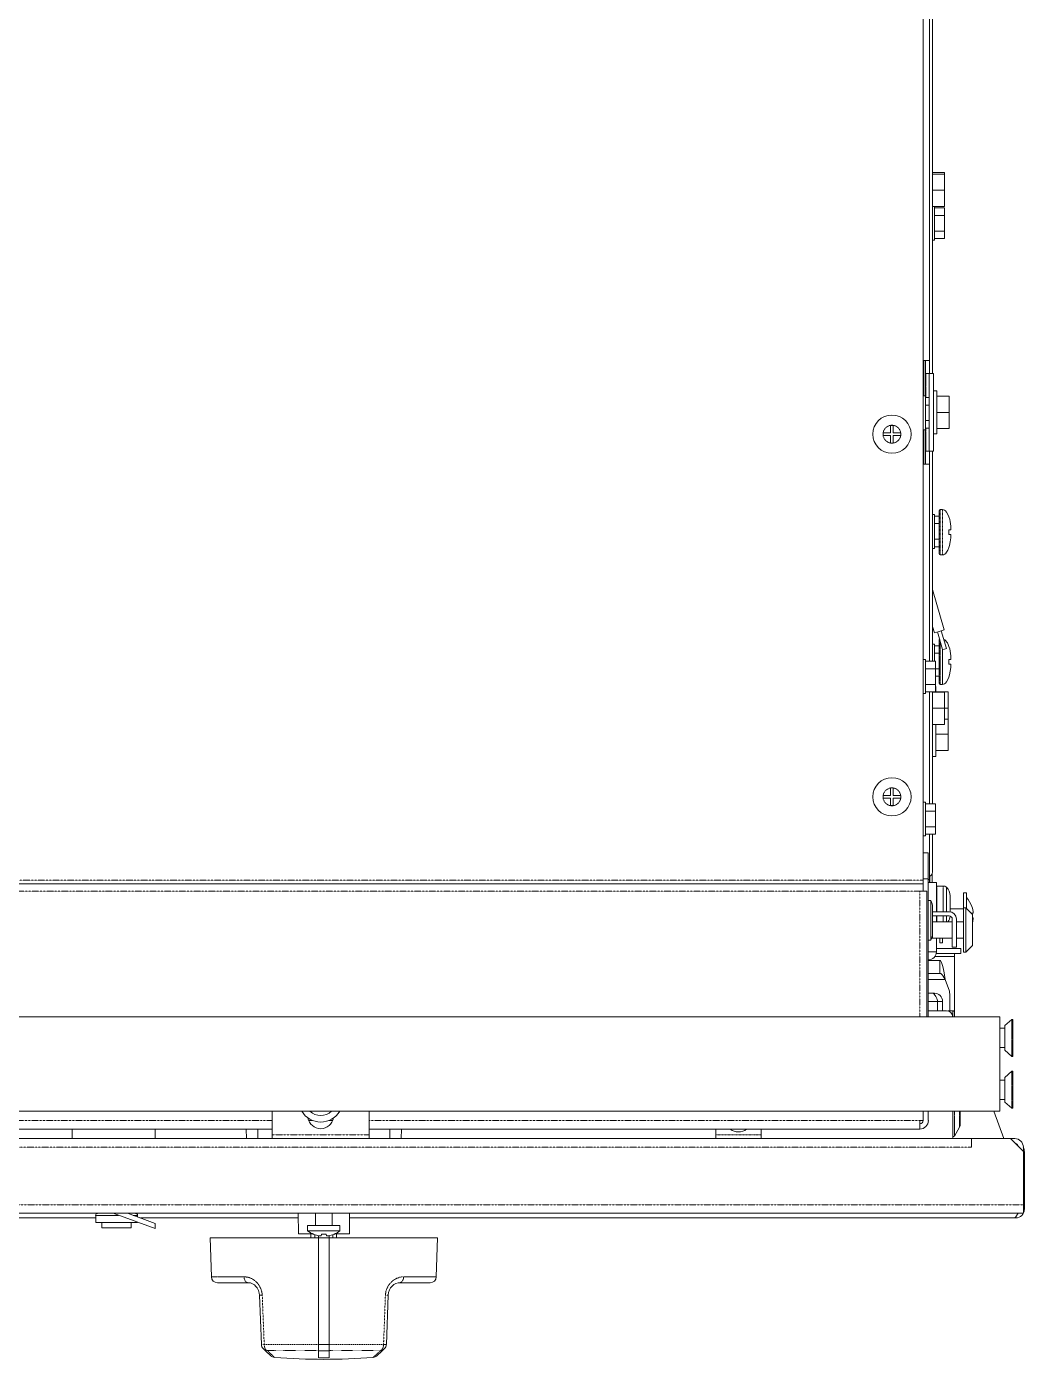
# Model space of a CAD drawing. Header units: millimetres. Extents: x 60499 to 556746, y 248297 to 497145.
# Drawn here: x 511405 to 519490, y 359609 to 370413 of the extents above; entities that cross this region are included whole.
import ezdxf

# ---------------------------------------------------------------- set-up
doc = ezdxf.new("R2010")
doc.units = ezdxf.units.MM
doc.linetypes.add('PHANTOM', pattern=[20, 10, -2, 2, -2, 2, -2])

msp = doc.modelspace()

# ---------------------------------------------------------------- linework, layer by layer
at = {"color": 7, "lineweight": 13, "ltscale": 0.03937}
for p, q in [((518669, 363494), (518669, 375137)), ((518746, 367600), (518746, 374529)), ((518722, 374424), (518722, 367705)), ((518746, 365268), (518746, 366971)), ((518722, 366866), (518722, 365268)), ((518722, 365021), (518722, 364113)), ((518746, 364113), (518746, 365021)), ((495541, 363464), (518669, 363464)), ((518712, 363505), (518712, 362385)), ((518699, 362385), (518699, 363404)), ((494937, 362385), (519292, 362385)), ((519292, 362385), (519292, 361621)), ((494937, 361621), (519292, 361621)), ((495127, 361399), (519062, 361399)), ((513394, 361476), (500795, 361476)), ((518643, 361476), (514181, 361476)), ((494707, 360793), (519482, 360793)), ((511964, 360755), (508538, 360755)), ((513604, 360755), (512326, 360755)), ((519421, 360755), (514022, 360755)), ((514735, 360595), (512891, 360595)), ((513769, 360595), (513769, 359729)), ((513857, 360595), (513857, 359729))]:
    msp.add_line(p, q, dxfattribs=at)
at = {"color": 7, "lineweight": 13, "ltscale": 0.002847}
msp.add_line((518746, 369229), (518842, 369229), dxfattribs=at)
at = {"color": 7, "lineweight": 13, "ltscale": 0.002848}
for p, q in [((518746, 369217), (518842, 369217)), ((518746, 369086), (518842, 369086)), ((518746, 368955), (518842, 368955)), ((518746, 365018), (518842, 365018)), ((518746, 364887), (518842, 364887)), ((518746, 364756), (518842, 364756))]:
    msp.add_line(p, q, dxfattribs=at)
at = {"color": 7, "lineweight": 13, "ltscale": 0.000353956}
msp.add_line((518842, 369229), (518842, 369217), dxfattribs=at)
at = {"color": 7, "lineweight": 13, "ltscale": 0.0039}
for p, q in [((518842, 369217), (518842, 369086)), ((518842, 369086), (518842, 368955)), ((518882, 367417), (518882, 367286)), ((518882, 367286), (518882, 367155)), ((518842, 365018), (518842, 364887)), ((518873, 365020), (518873, 364889)), ((518842, 364887), (518842, 364756)), ((513682, 360652), (513813, 360652)), ((513813, 360652), (513944, 360652))]:
    msp.add_line(p, q, dxfattribs=at)
at = {"color": 7, "lineweight": 13, "ltscale": 0.00815}
msp.add_line((518762, 368955), (518762, 368681), dxfattribs=at)
at = {"color": 7, "lineweight": 13, "ltscale": 0.00245}
for p, q in [((518762, 368943), (518844, 368943)), ((518762, 368882), (518844, 368882)), ((518762, 368756), (518844, 368756)), ((518762, 368695), (518844, 368695)), ((518688, 365268), (518771, 365268)), ((518688, 365207), (518771, 365207)), ((518688, 365081), (518771, 365081)), ((518688, 365021), (518771, 365021)), ((518688, 364113), (518771, 364113)), ((518688, 364053), (518771, 364053)), ((518688, 363927), (518771, 363927)), ((518688, 363866), (518771, 363866))]:
    msp.add_line(p, q, dxfattribs=at)
at = {"color": 7, "lineweight": 13, "ltscale": 0.001804}
for p, q in [((518844, 368943), (518844, 368882)), ((518844, 368756), (518844, 368695)), ((518771, 365268), (518771, 365207)), ((518771, 365081), (518771, 365021)), ((518771, 364113), (518771, 364053)), ((518771, 363927), (518771, 363866))]:
    msp.add_line(p, q, dxfattribs=at)
at = {"color": 7, "lineweight": 13, "ltscale": 0.00375}
for p, q in [((518844, 368882), (518844, 368756)), ((518771, 365207), (518771, 365081)), ((518771, 364053), (518771, 363927))]:
    msp.add_line(p, q, dxfattribs=at)
at = {"color": 7, "lineweight": 13, "ltscale": 0.000467195}
for p, q in [((518762, 368681), (518746, 368681)), ((518762, 366458), (518746, 366458)), ((518762, 366183), (518746, 366183)), ((518762, 365408), (518746, 365408))]:
    msp.add_line(p, q, dxfattribs=at)
at = {"color": 7, "lineweight": 13, "ltscale": 0.001574}
for p, q in [((518669, 367705), (518722, 367705)), ((518669, 366866), (518722, 366866))]:
    msp.add_line(p, q, dxfattribs=at)
at = {"color": 7, "lineweight": 13, "ltscale": 0.0085}
msp.add_line((518675, 367420), (518675, 367705), dxfattribs=at)
at = {"color": 7, "lineweight": 13, "ltscale": 0.003125}
for p, q in [((518689, 367705), (518689, 367600)), ((518722, 367705), (518722, 367600)), ((518689, 366971), (518689, 366866)), ((518722, 366971), (518722, 366866)), ((518746, 363169), (518746, 363274)), ((518746, 363169), (518746, 363064)), ((518806, 362738), (518806, 362843))]:
    msp.add_line(p, q, dxfattribs=at)
at = {"color": 7, "lineweight": 13, "ltscale": 0.005796}
msp.add_line((518689, 367406), (518689, 367600), dxfattribs=at)
at = {"color": 7, "lineweight": 13, "ltscale": 0.000112458}
for p, q in [((518692, 367600), (518689, 367600)), ((518692, 366971), (518689, 366971))]:
    msp.add_line(p, q, dxfattribs=at)
at = {"color": 7, "linetype": 'PHANTOM', "lineweight": 13, "ltscale": 0.005796}
for p, q in [((518692, 367406), (518692, 367600)), ((518718, 367600), (518718, 367406))]:
    msp.add_line(p, q, dxfattribs=at)
at = {"color": 7, "lineweight": 13, "ltscale": 0.000759816}
for p, q in [((518692, 367600), (518718, 367600)), ((518692, 366971), (518718, 366971))]:
    msp.add_line(p, q, dxfattribs=at)
at = {"color": 7, "lineweight": 13, "ltscale": 5.27449e-05}
for p, q in [((518718, 367600), (518720, 367600)), ((518718, 366971), (518720, 366971))]:
    msp.add_line(p, q, dxfattribs=at)
at = {"color": 7, "lineweight": 13, "ltscale": 0.01875}
for p, q in [((518720, 366971), (518720, 367600)), ((518753, 366971), (518753, 367600))]:
    msp.add_line(p, q, dxfattribs=at)
at = {"color": 7, "lineweight": 13, "ltscale": 0.000990019}
for p, q in [((518753, 367600), (518720, 367600)), ((518753, 366971), (518720, 366971))]:
    msp.add_line(p, q, dxfattribs=at)
at = {"color": 7, "lineweight": 13, "ltscale": 6.24769e-05}
for p, q in [((518755, 367459), (518753, 367459)), ((518755, 367408), (518753, 367408)), ((518753, 367345), (518755, 367345)), ((518755, 367286), (518753, 367286)), ((518753, 367219), (518755, 367219)), ((518755, 367163), (518753, 367163)), ((518755, 367112), (518753, 367112))]:
    msp.add_line(p, q, dxfattribs=at)
at = {"color": 7, "lineweight": 13, "ltscale": 0.000775014}
for p, q in [((518755, 367459), (518781, 367459)), ((518755, 367112), (518781, 367112)), ((518746, 364497), (518772, 364497)), ((518923, 362874), (518923, 362900))]:
    msp.add_line(p, q, dxfattribs=at)
at = {"color": 7, "lineweight": 13, "ltscale": 0.001516}
for p, q in [((518755, 367408), (518755, 367459)), ((518755, 367112), (518755, 367163))]:
    msp.add_line(p, q, dxfattribs=at)
at = {"color": 7, "lineweight": 13, "ltscale": 0.01035}
msp.add_line((518781, 367459), (518781, 367112), dxfattribs=at)
at = {"color": 7, "lineweight": 13, "ltscale": 0.000575028}
for p, q in [((518688, 367420), (518669, 367420)), ((518688, 367144), (518669, 367144)), ((518688, 365282), (518669, 365282)), ((518688, 365007), (518669, 365007)), ((518688, 364127), (518669, 364127)), ((518688, 363852), (518669, 363852))]:
    msp.add_line(p, q, dxfattribs=at)
at = {"color": 7, "lineweight": 13, "ltscale": 0.0082}
for p, q in [((518688, 367420), (518688, 367144)), ((518762, 366458), (518762, 366183)), ((518688, 365282), (518688, 365007)), ((518688, 364127), (518688, 363852))]:
    msp.add_line(p, q, dxfattribs=at)
at = {"color": 7, "lineweight": 13, "ltscale": 0.000934991}
for p, q in [((518688, 367406), (518720, 367406)), ((518688, 367345), (518720, 367345)), ((518688, 367219), (518720, 367219)), ((518688, 367159), (518720, 367159))]:
    msp.add_line(p, q, dxfattribs=at)
at = {"color": 7, "lineweight": 13, "ltscale": 0.003659}
for p, q in [((518755, 367286), (518755, 367408)), ((518755, 367163), (518755, 367286))]:
    msp.add_line(p, q, dxfattribs=at)
at = {"color": 7, "lineweight": 13, "ltscale": 0.003}
for p, q in [((518781, 367417), (518882, 367417)), ((518781, 367286), (518882, 367286)), ((518781, 367155), (518882, 367155)), ((518772, 365020), (518873, 365020)), ((518772, 364678), (518873, 364678)), ((518772, 364546), (518873, 364546)), ((518772, 364544), (518873, 364544))]:
    msp.add_line(p, q, dxfattribs=at)
at = {"color": 7, "lineweight": 13, "ltscale": 0.00065}
for p, q in [((518346, 367119), (518346, 367098)), ((518428, 367180), (518406, 367180)), ((518428, 364241), (518406, 364241)), ((518346, 364180), (518346, 364158))]:
    msp.add_line(p, q, dxfattribs=at)
at = {"color": 7, "lineweight": 13, "ltscale": 0.0018}
for p, q in [((518406, 367119), (518346, 367119)), ((518406, 367180), (518406, 367119)), ((518428, 367119), (518428, 367180)), ((518489, 367119), (518428, 367119)), ((518346, 367098), (518406, 367098)), ((518406, 367098), (518406, 367037)), ((518428, 367098), (518489, 367098)), ((518428, 367037), (518428, 367098)), ((518406, 364241), (518406, 364180)), ((518428, 364180), (518428, 364241)), ((518406, 364180), (518346, 364180)), ((518346, 364158), (518406, 364158)), ((518406, 364158), (518406, 364098)), ((518489, 364180), (518428, 364180)), ((518428, 364158), (518489, 364158)), ((518428, 364098), (518428, 364158))]:
    msp.add_line(p, q, dxfattribs=at)
at = {"color": 7, "lineweight": 13, "ltscale": 0.000650721}
for p, q in [((518489, 367098), (518489, 367119)), ((518406, 367037), (518428, 367037)), ((518406, 364098), (518428, 364098)), ((518489, 364158), (518489, 364180))]:
    msp.add_line(p, q, dxfattribs=at)
at = {"color": 7, "lineweight": 13, "ltscale": 0.008299}
msp.add_line((518675, 366866), (518675, 367144), dxfattribs=at)
at = {"color": 7, "lineweight": 13, "ltscale": 0.005596}
msp.add_line((518689, 366971), (518689, 367159), dxfattribs=at)
at = {"color": 7, "linetype": 'PHANTOM', "lineweight": 13, "ltscale": 0.005595}
for p, q in [((518692, 366971), (518692, 367159)), ((518718, 367159), (518718, 366971))]:
    msp.add_line(p, q, dxfattribs=at)
at = {"color": 7, "lineweight": 13, "ltscale": 0.010425}
for p, q in [((518800, 366139), (518800, 366489)), ((518800, 365089), (518800, 365439))]:
    msp.add_line(p, q, dxfattribs=at)
at = {"color": 7, "linetype": 'PHANTOM', "lineweight": 13, "ltscale": 0.010925}
for p, q in [((518809, 366130), (518809, 366497)), ((518826, 366130), (518826, 366497)), ((516989, 361428), (517356, 361428))]:
    msp.add_line(p, q, dxfattribs=at)
at = {"color": 7, "lineweight": 13, "ltscale": 0.000524986}
for p, q in [((518809, 366497), (518826, 366497)), ((518809, 366130), (518826, 366130)), ((518809, 365081), (518826, 365081))]:
    msp.add_line(p, q, dxfattribs=at)
at = {"color": 7, "lineweight": 13, "ltscale": 0.001153}
for p, q in [((518762, 366444), (518800, 366444)), ((518762, 366384), (518800, 366384)), ((518762, 366258), (518800, 366258)), ((518762, 366197), (518800, 366197)), ((518762, 365394), (518800, 365394)), ((518762, 365334), (518800, 365334))]:
    msp.add_line(p, q, dxfattribs=at)
at = {"color": 7, "lineweight": 13, "ltscale": 1.4598e-05}
for p, q in [((518879, 366438), (518879, 366438)), ((518879, 366190), (518879, 366190)), ((518879, 365388), (518879, 365388)), ((518879, 365140), (518879, 365140))]:
    msp.add_line(p, q, dxfattribs=at)
at = {"color": 7, "lineweight": 13, "ltscale": 0.000445989}
for p, q in [((518879, 366333), (518894, 366333)), ((518894, 366295), (518879, 366295)), ((518879, 365283), (518894, 365283)), ((518894, 365245), (518879, 365245))]:
    msp.add_line(p, q, dxfattribs=at)
at = {"color": 7, "lineweight": 13, "ltscale": 0.010199}
msp.add_line((518840, 365522), (518746, 365851), dxfattribs=at)
at = {"color": 7, "lineweight": 13, "ltscale": 0.001618}
msp.add_line((518761, 365499), (518746, 365551), dxfattribs=at)
msp.add_line((518761, 365499), (518746, 365551), dxfattribs=at)
at = {"color": 7, "lineweight": 13, "ltscale": 0.00123}
for p, q in [((518761, 365499), (518801, 365510)), ((518801, 365510), (518840, 365522))]:
    msp.add_line(p, q, dxfattribs=at)
at = {"color": 7, "lineweight": 13, "ltscale": 0.004429}
for p, q in [((518826, 365363), (518785, 365506)), ((518826, 365363), (518785, 365506)), ((518858, 365372), (518817, 365515))]:
    msp.add_line(p, q, dxfattribs=at)
at = {"color": 7, "lineweight": 13, "ltscale": 0.004184}
msp.add_line((518762, 365408), (518762, 365268), dxfattribs=at)
at = {"color": 7, "linetype": 'PHANTOM', "lineweight": 13, "ltscale": 0.010163}
msp.add_line((518809, 365081), (518809, 365422), dxfattribs=at)
at = {"color": 7, "lineweight": 13, "ltscale": 0.000492146}
msp.add_line((518826, 365363), (518842, 365367), dxfattribs=at)
at = {"color": 7, "linetype": 'PHANTOM', "lineweight": 13, "ltscale": 0.008407}
msp.add_line((518826, 365081), (518826, 365363), dxfattribs=at)
at = {"color": 7, "lineweight": 13, "ltscale": 0.000492088}
msp.add_line((518842, 365367), (518858, 365372), dxfattribs=at)
at = {"color": 7, "lineweight": 13, "ltscale": 0.000889635}
for p, q in [((518771, 365208), (518800, 365208)), ((518771, 365147), (518800, 365147))]:
    msp.add_line(p, q, dxfattribs=at)
at = {"color": 7, "lineweight": 13, "ltscale": 4.4635e-05}
msp.add_line((518771, 365063), (518772, 365063), dxfattribs=at)
at = {"color": 7, "lineweight": 13, "ltscale": 0.00135}
msp.add_line((518772, 365063), (518772, 365018), dxfattribs=at)
at = {"color": 7, "lineweight": 13, "ltscale": 0.000927182}
msp.add_line((518842, 364889), (518873, 364889), dxfattribs=at)
at = {"color": 7, "lineweight": 13, "ltscale": 0.002706}
msp.add_line((518873, 364889), (518873, 364799), dxfattribs=at)
at = {"color": 7, "lineweight": 13, "ltscale": 0.004863}
msp.add_line((518772, 364756), (518772, 364593), dxfattribs=at)
at = {"color": 7, "lineweight": 13, "ltscale": 0.000927362}
msp.add_line((518842, 364799), (518873, 364799), dxfattribs=at)
at = {"color": 7, "lineweight": 13, "ltscale": 0.003591}
msp.add_line((518873, 364799), (518873, 364678), dxfattribs=at)
at = {"color": 7, "lineweight": 13, "ltscale": 0.003928}
msp.add_line((518873, 364678), (518873, 364546), dxfattribs=at)
at = {"color": 7, "lineweight": 13, "ltscale": 0.002834}
msp.add_line((518772, 364497), (518772, 364593), dxfattribs=at)
at = {"color": 7, "lineweight": 13, "ltscale": 6.15758e-05}
msp.add_line((518873, 364546), (518873, 364544), dxfattribs=at)
at = {"color": 7, "lineweight": 13, "ltscale": 0.010907}
msp.add_line((518722, 363866), (518722, 363500), dxfattribs=at)
at = {"color": 7, "lineweight": 13, "ltscale": 0.008801}
msp.add_line((518746, 363570), (518746, 363866), dxfattribs=at)
at = {"color": 7, "lineweight": 13, "ltscale": 0.00129}
for p, q in [((518712, 363715), (518669, 363715)), ((518712, 363505), (518669, 363505))]:
    msp.add_line(p, q, dxfattribs=at)
at = {"color": 7, "lineweight": 13, "ltscale": 0.00625}
msp.add_line((518712, 363715), (518712, 363505), dxfattribs=at)
at = {"color": 7, "lineweight": 13, "ltscale": 0.002249}
msp.add_line((518742, 363550), (518742, 363474), dxfattribs=at)
at = {"color": 7, "linetype": 'PHANTOM', "lineweight": 13, "ltscale": 0.03937}
for p, q in [((518669, 363494), (495541, 363494)), ((495567, 363404), (518643, 363404)), ((518643, 362385), (518643, 363404)), ((513394, 361545), (500795, 361545)), ((518643, 361545), (514181, 361545)), ((514181, 361428), (513394, 361428)), ((495127, 361330), (519062, 361330)), ((494707, 360862), (519482, 360862))]:
    msp.add_line(p, q, dxfattribs=at)
at = {"color": 7, "lineweight": 13, "ltscale": 0.000887473}
msp.add_line((518669, 363464), (518669, 363494), dxfattribs=at)
at = {"color": 7, "lineweight": 13, "ltscale": 0.001775}
msp.add_line((518669, 363464), (518669, 363404), dxfattribs=at)
at = {"color": 7, "lineweight": 13, "ltscale": 0.000280545}
msp.add_line((518712, 363500), (518722, 363500), dxfattribs=at)
at = {"color": 7, "lineweight": 13, "ltscale": 0.001945}
msp.add_line((518712, 363474), (518778, 363474), dxfattribs=at)
at = {"color": 7, "lineweight": 13, "ltscale": 0.000287071}
msp.add_line((518729, 363528), (518722, 363522), dxfattribs=at)
at = {"color": 7, "lineweight": 13, "ltscale": 0.000750264}
msp.add_line((518722, 363500), (518722, 363474), dxfattribs=at)
at = {"color": 7, "lineweight": 13, "ltscale": 0.001444}
msp.add_line((518723, 363523), (518723, 363474), dxfattribs=at)
at = {"color": 7, "lineweight": 13, "ltscale": 0.007062}
msp.add_line((518778, 363237), (518778, 363474), dxfattribs=at)
at = {"color": 7, "linetype": 'PHANTOM', "lineweight": 13, "ltscale": 0.003527}
for p, q in [((518782, 363446), (518782, 363328)), ((518833, 363446), (518833, 363328))]:
    msp.add_line(p, q, dxfattribs=at)
at = {"color": 7, "lineweight": 13, "ltscale": 0.001537}
msp.add_line((518833, 363446), (518782, 363446), dxfattribs=at)
at = {"color": 7, "linetype": 'PHANTOM', "lineweight": 13, "ltscale": 0.003302}
msp.add_line((518859, 363436), (518859, 363325), dxfattribs=at)
at = {"color": 7, "lineweight": 13, "ltscale": 0.000774954}
for p, q in [((518643, 363404), (518669, 363404)), ((518669, 361545), (518643, 361545))]:
    msp.add_line(p, q, dxfattribs=at)
at = {"color": 7, "lineweight": 13, "ltscale": 0.000242879}
msp.add_line((518669, 363404), (518677, 363404), dxfattribs=at)
at = {"color": 7, "lineweight": 13, "ltscale": 0.000644654}
msp.add_line((518677, 363404), (518699, 363404), dxfattribs=at)
at = {"color": 7, "lineweight": 13, "ltscale": 0.00062501}
for p, q in [((518733, 363329), (518712, 363329)), ((518733, 363008), (518712, 363008))]:
    msp.add_line(p, q, dxfattribs=at)
at = {"color": 7, "lineweight": 13, "ltscale": 0.004788}
msp.add_line((518733, 363169), (518733, 363329), dxfattribs=at)
at = {"color": 7, "linetype": 'PHANTOM', "lineweight": 13, "ltscale": 0.002697}
for p, q in [((518782, 363328), (518782, 363237)), ((518833, 363328), (518833, 363237))]:
    msp.add_line(p, q, dxfattribs=at)
at = {"color": 7, "linetype": 'PHANTOM', "lineweight": 13, "ltscale": 0.002625}
msp.add_line((518859, 363325), (518859, 363237), dxfattribs=at)
at = {"color": 7, "lineweight": 13, "ltscale": 0.000693073}
msp.add_line((518889, 363366), (518889, 363343), dxfattribs=at)
at = {"color": 7, "lineweight": 13, "ltscale": 0.00103}
msp.add_line((518889, 363343), (518889, 363308), dxfattribs=at)
at = {"color": 7, "lineweight": 13, "ltscale": 0.000674991}
for p, q in [((518998, 363391), (519021, 363391)), ((518805, 362985), (518828, 362985))]:
    msp.add_line(p, q, dxfattribs=at)
at = {"color": 7, "lineweight": 13, "ltscale": 0.003663}
msp.add_line((518998, 363391), (518998, 363268), dxfattribs=at)
at = {"color": 7, "lineweight": 13, "ltscale": 0.003787}
msp.add_line((519021, 363391), (519021, 363264), dxfattribs=at)
at = {"color": 7, "lineweight": 13, "ltscale": 0.003985}
for p, q in [((518746, 363237), (518880, 363237)), ((518880, 363204), (518746, 363204))]:
    msp.add_line(p, q, dxfattribs=at)
at = {"color": 7, "lineweight": 13, "ltscale": 0.001179}
msp.add_line((518889, 363308), (518889, 363269), dxfattribs=at)
at = {"color": 7, "lineweight": 13, "ltscale": 0.000960643}
msp.add_line((518889, 363269), (518889, 363236), dxfattribs=at)
at = {"color": 7, "lineweight": 13, "ltscale": 0.00324}
msp.add_line((518889, 363262), (518998, 363262), dxfattribs=at)
at = {"color": 7, "lineweight": 13, "ltscale": 0.010625}
for p, q in [((518998, 362911), (518998, 363268)), ((519017, 363268), (519017, 362911))]:
    msp.add_line(p, q, dxfattribs=at)
at = {"color": 7, "lineweight": 13, "ltscale": 0.000550037}
for p, q in [((518998, 363268), (519017, 363268)), ((518998, 362911), (519017, 362911))]:
    msp.add_line(p, q, dxfattribs=at)
at = {"color": 7, "lineweight": 13, "ltscale": 0.002227}
for p, q in [((519070, 363215), (519017, 363268)), ((519070, 362964), (519017, 362911))]:
    msp.add_line(p, q, dxfattribs=at)
at = {"color": 7, "lineweight": 13, "ltscale": 0.000353595}
msp.add_line((519076, 363225), (519064, 363225), dxfattribs=at)
at = {"color": 7, "lineweight": 13, "ltscale": 2.57117e-05}
msp.add_line((519065, 363279), (519065, 363279), dxfattribs=at)
at = {"color": 7, "lineweight": 13, "ltscale": 0.004787}
msp.add_line((518733, 363008), (518733, 363169), dxfattribs=at)
at = {"color": 7, "lineweight": 13, "ltscale": 0.004}
msp.add_line((518746, 363157), (518746, 363022), dxfattribs=at)
at = {"color": 7, "lineweight": 13, "ltscale": 1.44034e-05}
msp.add_line((518746, 363156), (518746, 363157), dxfattribs=at)
at = {"color": 7, "lineweight": 13, "ltscale": 0.00475}
for p, q in [((518746, 363157), (518906, 363157)), ((518746, 363022), (518906, 363022))]:
    msp.add_line(p, q, dxfattribs=at)
at = {"color": 7, "lineweight": 13, "ltscale": 0.001393}
msp.add_line((518778, 363157), (518778, 363204), dxfattribs=at)
at = {"color": 7, "linetype": 'PHANTOM', "lineweight": 13, "ltscale": 0.001393}
for p, q in [((518782, 363204), (518782, 363157)), ((518833, 363204), (518833, 363157)), ((518859, 363204), (518859, 363157))]:
    msp.add_line(p, q, dxfattribs=at)
at = {"color": 7, "lineweight": 13, "ltscale": 0.006775}
for p, q in [((518906, 363178), (518906, 362950)), ((518939, 363178), (518939, 362950))]:
    msp.add_line(p, q, dxfattribs=at)
at = {"color": 7, "lineweight": 13, "ltscale": 0.00175}
for p, q in [((518939, 363157), (518998, 363157)), ((518939, 363022), (518998, 363022))]:
    msp.add_line(p, q, dxfattribs=at)
at = {"color": 7, "lineweight": 13, "ltscale": 0.007475}
msp.add_line((519070, 363215), (519070, 362964), dxfattribs=at)
at = {"color": 7, "lineweight": 13, "ltscale": 0.000202209}
msp.add_line((519070, 363187), (519076, 363187), dxfattribs=at)
at = {"color": 7, "lineweight": 13, "ltscale": 0.00022794}
msp.add_line((518741, 363028), (518746, 363022), dxfattribs=at)
at = {"color": 7, "lineweight": 13, "ltscale": 0.00327}
msp.add_line((518778, 362913), (518778, 363022), dxfattribs=at)
at = {"color": 7, "lineweight": 13, "ltscale": 0.0011}
for p, q in [((518805, 363022), (518805, 362985)), ((518828, 363022), (518828, 362985))]:
    msp.add_line(p, q, dxfattribs=at)
at = {"color": 7, "linetype": 'PHANTOM', "lineweight": 13, "ltscale": 0.001945}
msp.add_line((518712, 362913), (518778, 362913), dxfattribs=at)
at = {"color": 7, "lineweight": 13, "ltscale": 0.005926}
msp.add_line((518975, 362900), (518776, 362900), dxfattribs=at)
at = {"color": 7, "lineweight": 13, "ltscale": 0.00589}
msp.add_line((518975, 362940), (518778, 362940), dxfattribs=at)
at = {"color": 7, "lineweight": 13, "ltscale": 0.000999991}
msp.add_line((518939, 362950), (518906, 362950), dxfattribs=at)
at = {"color": 7, "lineweight": 13, "ltscale": 0.0012}
for p, q in [((518975, 362940), (518975, 362900)), ((518910, 362435), (518869, 362435))]:
    msp.add_line(p, q, dxfattribs=at)
at = {"color": 7, "lineweight": 13, "ltscale": 0.002778}
for p, q in [((518712, 362843), (518806, 362843)), ((518712, 362738), (518806, 362738))]:
    msp.add_line(p, q, dxfattribs=at)
at = {"color": 7, "linetype": 'PHANTOM', "lineweight": 13, "ltscale": 0.004697}
msp.add_line((518765, 362874), (518923, 362874), dxfattribs=at)
at = {"color": 7, "lineweight": 13, "ltscale": 0.013116}
msp.add_line((518923, 362874), (518923, 362433), dxfattribs=at)
at = {"color": 7, "linetype": 'PHANTOM', "lineweight": 13, "ltscale": 0.004076}
msp.add_line((518849, 362687), (518712, 362687), dxfattribs=at)
at = {"color": 7, "lineweight": 13, "ltscale": 0.00291}
msp.add_line((518883, 362595), (518849, 362687), dxfattribs=at)
at = {"color": 7, "lineweight": 13, "ltscale": 0.001457}
msp.add_line((518761, 362577), (518712, 362577), dxfattribs=at)
at = {"color": 7, "lineweight": 13, "ltscale": 0.000347528}
msp.add_line((518761, 362577), (518761, 362566), dxfattribs=at)
at = {"color": 7, "linetype": 'PHANTOM', "lineweight": 13, "ltscale": 0.002227}
msp.add_line((518787, 362511), (518712, 362511), dxfattribs=at)
at = {"color": 7, "lineweight": 13, "ltscale": 0.00228}
for p, q in [((518787, 362511), (518787, 362435)), ((518787, 362435), (518787, 362511)), ((518827, 362435), (518827, 362511))]:
    msp.add_line(p, q, dxfattribs=at)
at = {"color": 7, "linetype": 'PHANTOM', "lineweight": 13, "ltscale": 0.001195}
msp.add_line((518827, 362511), (518787, 362511), dxfattribs=at)
at = {"color": 7, "lineweight": 13, "ltscale": 0.003194}
msp.add_line((518887, 362542), (518887, 362435), dxfattribs=at)
at = {"color": 7, "lineweight": 13, "ltscale": 0.004327}
msp.add_line((518712, 362435), (518858, 362435), dxfattribs=at)
at = {"color": 7, "lineweight": 13, "ltscale": 4.00093e-05}
msp.add_line((518869, 362433), (518869, 362435), dxfattribs=at)
at = {"color": 7, "lineweight": 13, "ltscale": 0.001475}
msp.add_line((518910, 362385), (518910, 362435), dxfattribs=at)
at = {"color": 7, "linetype": 'PHANTOM', "lineweight": 13, "ltscale": 0.000394926}
for p, q in [((518923, 362433), (518910, 362433)), ((518923, 362431), (518910, 362431))]:
    msp.add_line(p, q, dxfattribs=at)
at = {"color": 7, "lineweight": 13, "ltscale": 6.75231e-05}
msp.add_line((518923, 362433), (518923, 362431), dxfattribs=at)
at = {"color": 7, "lineweight": 13, "ltscale": 0.001372}
msp.add_line((518923, 362385), (518923, 362431), dxfattribs=at)
at = {"color": 7, "lineweight": 13, "ltscale": 0.002245}
for p, q in [((519332, 362314), (519389, 362364)), ((519332, 362115), (519389, 362065)), ((519332, 361895), (519389, 361944)), ((519332, 361695), (519389, 361645))]:
    msp.add_line(p, q, dxfattribs=at)
at = {"color": 7, "linetype": 'PHANTOM', "lineweight": 13, "ltscale": 0.008877}
for p, q in [((519389, 362364), (519389, 362065)), ((519389, 361944), (519389, 361645))]:
    msp.add_line(p, q, dxfattribs=at)
at = {"color": 7, "lineweight": 13, "ltscale": 0.00865}
for p, q in [((519397, 362360), (519397, 362069)), ((519397, 361940), (519397, 361649))]:
    msp.add_line(p, q, dxfattribs=at)
at = {"color": 7, "lineweight": 13, "ltscale": 0.001175}
for p, q in [((519292, 362293), (519332, 362293)), ((519292, 362136), (519332, 362136)), ((519292, 361873), (519332, 361873)), ((519292, 361716), (519332, 361716))]:
    msp.add_line(p, q, dxfattribs=at)
at = {"color": 7, "lineweight": 13, "ltscale": 0.00595}
for p, q in [((519332, 362314), (519332, 362115)), ((519332, 361895), (519332, 361695))]:
    msp.add_line(p, q, dxfattribs=at)
at = {"color": 7, "lineweight": 13, "ltscale": 0.00575}
for p, q in [((513394, 361621), (513394, 361428)), ((514181, 361621), (514181, 361428))]:
    msp.add_line(p, q, dxfattribs=at)
at = {"color": 7, "lineweight": 13, "ltscale": 0.00225}
for p, q in [((518669, 361621), (518669, 361545)), ((518712, 361545), (518712, 361621))]:
    msp.add_line(p, q, dxfattribs=at)
at = {"color": 7, "lineweight": 13, "ltscale": 0.0066}
msp.add_line((518910, 361621), (518910, 361399), dxfattribs=at)
at = {"color": 7, "linetype": 'PHANTOM', "lineweight": 13, "ltscale": 0.006007}
msp.add_line((518924, 361419), (518924, 361621), dxfattribs=at)
at = {"color": 7, "linetype": 'PHANTOM', "lineweight": 13, "ltscale": 0.003863}
msp.add_line((518965, 361491), (518965, 361621), dxfattribs=at)
at = {"color": 7, "lineweight": 13, "ltscale": 0.003238}
msp.add_line((518971, 361512), (518971, 361621), dxfattribs=at)
at = {"color": 7, "lineweight": 13, "ltscale": 0.007023}
msp.add_line((519323, 361399), (519243, 361621), dxfattribs=at)
at = {"color": 7, "linetype": 'PHANTOM', "lineweight": 13, "ltscale": 0.000938896}
msp.add_line((513722, 361545), (513690, 361545), dxfattribs=at)
at = {"color": 7, "linetype": 'PHANTOM', "lineweight": 13, "ltscale": 0.000938836}
msp.add_line((513886, 361545), (513854, 361545), dxfattribs=at)
at = {"color": 7, "lineweight": 13, "ltscale": 0.002065}
msp.add_line((518643, 361545), (518643, 361476), dxfattribs=at)
at = {"color": 7, "lineweight": 13, "ltscale": 0.002475}
msp.add_line((518965, 361491), (518924, 361419), dxfattribs=at)
at = {"color": 7, "lineweight": 13, "ltscale": 0.002285}
for p, q in [((511773, 361399), (511773, 361476)), ((512445, 361399), (512445, 361476)), ((513186, 361399), (513185, 361476)), ((514440, 361399), (514442, 361476))]:
    msp.add_line(p, q, dxfattribs=at)
at = {"color": 7, "linetype": 'PHANTOM', "lineweight": 13, "ltscale": 0.002285}
for p, q in [((513278, 361399), (513277, 361476)), ((514348, 361399), (514349, 361476))]:
    msp.add_line(p, q, dxfattribs=at)
at = {"color": 7, "lineweight": 13, "ltscale": 0.000849987}
for p, q in [((513394, 361428), (513394, 361399)), ((514181, 361428), (514181, 361399)), ((516989, 361399), (516989, 361428)), ((517356, 361399), (517356, 361428))]:
    msp.add_line(p, q, dxfattribs=at)
at = {"color": 7, "lineweight": 13, "ltscale": 0.001435}
for p, q in [((516989, 361476), (516989, 361428)), ((517356, 361476), (517356, 361428))]:
    msp.add_line(p, q, dxfattribs=at)
at = {"color": 7, "lineweight": 13, "ltscale": 0.009375}
msp.add_line((519377, 361399), (519062, 361399), dxfattribs=at)
at = {"color": 7, "lineweight": 13, "ltscale": 0.00205}
for p, q in [((519062, 361330), (519062, 361399)), ((519062, 361330), (519062, 361399)), ((519482, 360793), (519482, 360862))]:
    msp.add_line(p, q, dxfattribs=at)
at = {"color": 7, "lineweight": 13, "ltscale": 0.001075}
for p, q in [((519377, 361399), (519413, 361399)), ((519482, 361294), (519482, 361330))]:
    msp.add_line(p, q, dxfattribs=at)
at = {"color": 7, "lineweight": 13, "ltscale": 0.004419}
msp.add_line((519482, 361294), (519377, 361399), dxfattribs=at)
at = {"color": 7, "lineweight": 13, "ltscale": 0.012875}
msp.add_line((519482, 360862), (519482, 361294), dxfattribs=at)
at = {"color": 7, "lineweight": 13, "ltscale": 0.013975}
msp.add_line((519490, 361293), (519490, 360824), dxfattribs=at)
at = {"color": 7, "linetype": 'PHANTOM', "lineweight": 13, "ltscale": 0.002629}
msp.add_line((511964, 360776), (512052, 360776), dxfattribs=at)
at = {"color": 7, "lineweight": 13, "ltscale": 0.001758}
msp.add_line((511964, 360776), (511964, 360717), dxfattribs=at)
at = {"color": 7, "linetype": 'PHANTOM', "lineweight": 13, "ltscale": 0.002969}
msp.add_line((512052, 360776), (512152, 360776), dxfattribs=at)
at = {"color": 7, "lineweight": 13, "ltscale": 0.010725}
msp.add_line((512445, 360669), (512106, 360793), dxfattribs=at)
at = {"color": 7, "lineweight": 13, "ltscale": 0.00707}
msp.add_line((512445, 360711), (512222, 360793), dxfattribs=at)
at = {"color": 7, "linetype": 'PHANTOM', "lineweight": 13, "ltscale": 0.001067}
msp.add_line((512267, 360776), (512303, 360776), dxfattribs=at)
at = {"color": 7, "lineweight": 13, "ltscale": 0.000388498}
msp.add_line((512303, 360776), (512303, 360763), dxfattribs=at)
at = {"color": 7, "lineweight": 13, "ltscale": 0.004973}
for p, q in [((513607, 360626), (513604, 360793)), ((514020, 360626), (514022, 360793))]:
    msp.add_line(p, q, dxfattribs=at)
at = {"color": 7, "lineweight": 13, "ltscale": 0.002925}
for p, q in [((513746, 360793), (513746, 360694)), ((513880, 360793), (513880, 360694))]:
    msp.add_line(p, q, dxfattribs=at)
at = {"color": 7, "lineweight": 13, "ltscale": 0.000340559}
msp.add_line((519421, 360755), (519421, 360766), dxfattribs=at)
at = {"color": 7, "linetype": 'PHANTOM', "lineweight": 13, "ltscale": 0.000242398}
msp.add_line((519482, 360824), (519490, 360824), dxfattribs=at)
at = {"color": 7, "lineweight": 13, "ltscale": 0.002629}
msp.add_line((511964, 360717), (512052, 360717), dxfattribs=at)
at = {"color": 7, "lineweight": 13, "ltscale": 0.00125}
for p, q in [((512015, 360717), (512015, 360675)), ((512251, 360717), (512251, 360675)), ((512445, 360669), (512445, 360711)), ((513682, 360694), (513682, 360652)), ((513944, 360694), (513944, 360652))]:
    msp.add_line(p, q, dxfattribs=at)
at = {"color": 7, "lineweight": 13, "ltscale": 0.001829}
msp.add_line((512015, 360675), (512077, 360675), dxfattribs=at)
at = {"color": 7, "lineweight": 13, "ltscale": 0.007471}
msp.add_line((512052, 360717), (512303, 360717), dxfattribs=at)
at = {"color": 7, "lineweight": 13, "ltscale": 0.005196}
msp.add_line((512077, 360675), (512251, 360675), dxfattribs=at)
at = {"color": 7, "lineweight": 13, "ltscale": 0.000119667}
msp.add_line((512303, 360721), (512303, 360717), dxfattribs=at)
at = {"color": 7, "lineweight": 13, "ltscale": 0.00354}
for p, q in [((513607, 360626), (513726, 360626)), ((513901, 360626), (514020, 360626))]:
    msp.add_line(p, q, dxfattribs=at)
at = {"color": 7, "lineweight": 13, "ltscale": 0.0078}
msp.add_line((513682, 360694), (513944, 360694), dxfattribs=at)
at = {"color": 7, "lineweight": 13, "ltscale": 0.000914086}
for p, q in [((513709, 360595), (513709, 360626)), ((513917, 360626), (513917, 360595))]:
    msp.add_line(p, q, dxfattribs=at)
at = {"color": 7, "lineweight": 13, "ltscale": 2.84812e-05}
msp.add_line((513732, 360623), (513733, 360624), dxfattribs=at)
at = {"color": 7, "lineweight": 13, "ltscale": 0.000370531}
msp.add_line((513791, 360611), (513793, 360624), dxfattribs=at)
at = {"color": 7, "lineweight": 13, "ltscale": 0.000370522}
msp.add_line((513833, 360624), (513835, 360611), dxfattribs=at)
at = {"color": 7, "lineweight": 13, "ltscale": 2.84612e-05}
msp.add_line((513893, 360624), (513894, 360623), dxfattribs=at)
at = {"color": 7, "lineweight": 13, "ltscale": 0.009433}
for p, q in [((512891, 360595), (512902, 360278)), ((514724, 360278), (514735, 360595))]:
    msp.add_line(p, q, dxfattribs=at)
at = {"color": 7, "lineweight": 13, "ltscale": 0.008375}
for p, q in [((513680, 360595), (513399, 360595)), ((514227, 360595), (513946, 360595))]:
    msp.add_line(p, q, dxfattribs=at)
at = {"color": 7, "lineweight": 13, "ltscale": 0.008366}
for p, q in [((513449, 360595), (513730, 360595)), ((513896, 360595), (514177, 360595))]:
    msp.add_line(p, q, dxfattribs=at)
at = {"color": 7, "lineweight": 13, "ltscale": 0.0079}
msp.add_line((513946, 360595), (513680, 360595), dxfattribs=at)
at = {"color": 7, "lineweight": 13, "ltscale": 0.004921}
msp.add_line((513730, 360595), (513896, 360595), dxfattribs=at)
at = {"color": 7, "lineweight": 13, "ltscale": 0.000751946}
for p, q in [((513741, 360620), (513741, 360595)), ((513885, 360620), (513885, 360595))]:
    msp.add_line(p, q, dxfattribs=at)
at = {"color": 7, "lineweight": 13, "ltscale": 0.000516095}
for p, q in [((513769, 360595), (513769, 360612)), ((513857, 360595), (513857, 360612))]:
    msp.add_line(p, q, dxfattribs=at)
at = {"color": 7, "lineweight": 13, "ltscale": 2.58318e-06}
for p, q in [((513769, 360595), (513769, 360595)), ((513857, 360595), (513857, 360595))]:
    msp.add_line(p, q, dxfattribs=at)
at = {"color": 7, "lineweight": 13, "ltscale": 0.0026}
for p, q in [((513769, 360595), (513857, 360595)), ((513857, 360595), (513769, 360595)), ((513857, 359621), (513769, 359621))]:
    msp.add_line(p, q, dxfattribs=at)
at = {"color": 7, "lineweight": 13, "ltscale": 0.000111452}
msp.add_line((513778, 360611), (513775, 360611), dxfattribs=at)
at = {"color": 7, "linetype": 'PHANTOM', "lineweight": 13, "ltscale": 0.007862}
for p, q in [((513166, 360278), (512902, 360278)), ((514724, 360278), (514460, 360278))]:
    msp.add_line(p, q, dxfattribs=at)
at = {"color": 7, "lineweight": 13, "ltscale": 0.007427}
msp.add_line((512952, 360230), (513202, 360230), dxfattribs=at)
at = {"color": 7, "lineweight": 13, "ltscale": 0.007428}
msp.add_line((514424, 360230), (514674, 360230), dxfattribs=at)
at = {"color": 7, "lineweight": 13, "ltscale": 0.011891}
for p, q in [((513307, 359729), (513291, 360128)), ((514320, 359729), (514335, 360128))]:
    msp.add_line(p, q, dxfattribs=at)
at = {"color": 7, "lineweight": 13, "ltscale": 0.01189}
msp.add_line((513291, 360128), (513307, 359729), dxfattribs=at)
at = {"color": 7, "linetype": 'PHANTOM', "lineweight": 13, "ltscale": 0.011891}
for p, q in [((513314, 360128), (513330, 359729)), ((514297, 359729), (514312, 360128))]:
    msp.add_line(p, q, dxfattribs=at)
at = {"color": 7, "linetype": 'PHANTOM', "lineweight": 13, "ltscale": 0.013092}
for p, q in [((513769, 359729), (513330, 359729)), ((514297, 359729), (513857, 359729))]:
    msp.add_line(p, q, dxfattribs=at)
at = {"color": 7, "linetype": 'PHANTOM', "lineweight": 13, "ltscale": 0.012417}
for p, q in [((513352, 359681), (513769, 359681)), ((513857, 359681), (514274, 359681))]:
    msp.add_line(p, q, dxfattribs=at)
at = {"color": 7, "lineweight": 13, "ltscale": 0.001497}
for p, q in [((513769, 359679), (513769, 359729)), ((513857, 359679), (513857, 359729))]:
    msp.add_line(p, q, dxfattribs=at)
at = {"color": 7, "linetype": 'PHANTOM', "lineweight": 13, "ltscale": 0.0026}
for p, q in [((513857, 359729), (513769, 359729)), ((513857, 359679), (513769, 359679))]:
    msp.add_line(p, q, dxfattribs=at)
at = {"color": 7, "lineweight": 13, "ltscale": 0.001733}
for p, q in [((513769, 359621), (513769, 359679)), ((513857, 359621), (513857, 359679))]:
    msp.add_line(p, q, dxfattribs=at)
at = {"color": 7, "lineweight": 13, "ltscale": 0.03937}
for points in [[(518879, 366438), (518871, 366458), (518860, 366476), (518850, 366488), (518843, 366492), (518835, 366496), (518826, 366497)], [(518894, 366333), (518893, 366363), (518891, 366381), (518888, 366401), (518885, 366418), (518879, 366438)], [(518879, 366190), (518884, 366207), (518890, 366237), (518893, 366268), (518894, 366295)], [(518879, 366190), (518871, 366170), (518860, 366152), (518850, 366140), (518843, 366135), (518835, 366132), (518826, 366130)], [(518879, 365388), (518873, 365403), (518866, 365418), (518860, 365426), (518854, 365434), (518846, 365441), (518836, 365446)], [(518894, 365283), (518893, 365313), (518891, 365331), (518888, 365351), (518885, 365368), (518879, 365388)], [(518879, 365140), (518884, 365158), (518890, 365188), (518893, 365218), (518894, 365245)], [(518879, 365140), (518871, 365120), (518860, 365102), (518850, 365090), (518843, 365085), (518835, 365082), (518826, 365081)], [(518806, 362843), (518807, 362842), (518810, 362841), (518813, 362838), (518818, 362827), (518826, 362803), (518831, 362784), (518839, 362741), (518849, 362687)], [(518806, 362738), (518812, 362736), (518819, 362732), (518828, 362723), (518833, 362714), (518849, 362687)], [(518761, 362577), (518756, 362577), (518755, 362576), (518755, 362576), (518755, 362575)], [(518755, 362575), (518755, 362575), (518755, 362573), (518760, 362568), (518772, 362550), (518781, 362535), (518784, 362527), (518787, 362518), (518787, 362511)], [(519414, 360757), (519415, 360757), (519415, 360759), (519420, 360765), (519435, 360785), (519440, 360793)], [(519421, 360755), (519416, 360755), (519415, 360756), (519415, 360756), (519414, 360757)], [(513775, 360611), (513781, 360610), (513788, 360610), (513790, 360610), (513791, 360611), (513791, 360611), (513791, 360611)], [(513835, 360611), (513835, 360611), (513835, 360611), (513835, 360611), (513836, 360610), (513838, 360610), (513843, 360610), (513852, 360611)], [(513852, 360611), (513846, 360610), (513839, 360610), (513836, 360610), (513835, 360611)], [(513202, 360230), (513218, 360228), (513236, 360221), (513250, 360212), (513263, 360200), (513273, 360188), (513283, 360167), (513289, 360146), (513291, 360128)], [(514335, 360128), (514338, 360151), (514345, 360173), (514354, 360188), (514366, 360203), (514380, 360215), (514397, 360224), (514415, 360229), (514424, 360230)]]:
    msp.add_lwpolyline(points, dxfattribs=at)
at = {"color": 7, "linetype": 'PHANTOM', "lineweight": 13, "ltscale": 0.03937}
for points in [[(513166, 360278), (513191, 360276), (513205, 360273), (513218, 360268), (513231, 360262), (513244, 360254), (513260, 360242), (513276, 360226), (513289, 360208), (513301, 360185), (513308, 360164), (513313, 360143), (513314, 360128)], [(514312, 360128), (514315, 360151), (514318, 360167), (514323, 360180), (514334, 360203), (514348, 360223), (514364, 360240), (514380, 360253), (514392, 360260), (514404, 360266), (514428, 360274), (514444, 360277), (514460, 360278)], [(513314, 360128), (513293, 360128), (513291, 360128), (513291, 360128), (513291, 360128), (513291, 360128)], [(514312, 360128), (514334, 360128), (514335, 360128), (514335, 360128), (514335, 360128)], [(513307, 359729), (513307, 359729), (513307, 359729), (513308, 359729), (513329, 359729), (513330, 359729)], [(514297, 359729), (514319, 359729), (514320, 359729), (514320, 359729), (514320, 359729)]]:
    msp.add_lwpolyline(points, dxfattribs=at)
at = {"color": 7, "lineweight": 13, "ltscale": 0.03937}
for centre in [(518417, 367109), (518417, 364169)]:
    msp.add_circle(centre, 155, dxfattribs=at)
at = {"color": 7, "linetype": 'PHANTOM', "lineweight": 13, "ltscale": 0.03937}
for centre in [(518417, 367109), (518417, 364169)]:
    msp.add_circle(centre, 72.2, dxfattribs=at)
at = {"color": 7, "lineweight": 13, "ltscale": 0.03937}
for centre, radius, start, end in [((518809, 366489), 8.4, 90, 180), ((518515, 366314), 364, 357.024, 2.976), ((518515, 366314), 364, 357.024, 2.976), ((518809, 366139), 8.4, 180, 270), ((518809, 365439), 8.4, 140.305, 180), ((518515, 365264), 364, 357.024, 2.976), ((518515, 365264), 364, 357.024, 2.976), ((518809, 365089), 8.4, 180, 270), ((518687, 363570), 59.3, 315, 0), ((518782, 363442), 4.2, 90, 180), ((518833, 363409), 37.2, 46.9492, 90), ((518793, 363366), 95.9, 360, 46.9492), ((518616, 363274), 130, 0, 25.4223), ((518858, 363206), 220, 19.4121, 42.2494), ((518880, 363178), 59.6, 0, 90), ((518858, 363206), 207, 3.7375, 5.2327), ((518858, 363206), 219, 4.9493, 19.4871), ((518858, 363206), 207, 3.6908, 5.229), ((518793, 363213), 95.9, 324.0258, 353.3404), ((518880, 363178), 26, 0, 90), ((518858, 363206), 219, 344.8775, 355.0507), ((518616, 363064), 130, 334.5777, 0), ((518711, 362913), 66.2, 270.7299, 0), ((518761, 362511), 66.2, 0, 90), ((518572, 362542), 315, 0, 9.7892), ((518761, 362511), 26, 0, 11.032), ((518858, 362382), 52.1, 2.7695, 90), ((519392, 362360), 5.04, 0, 130.6924), ((519392, 362069), 5.04, 229.3076, 0), ((519392, 361940), 5.04, 0, 130.6924), ((513788, 361711), 178, 210.3587, 329.6413), ((513788, 361711), 126, 225.9221, 314.0779), ((519392, 361649), 5.04, 229.3076, 0), ((513788, 361584), 105, 190.0564, 349.9436), ((518643, 361545), 26, 270, 0), ((518643, 361545), 69.4, 270, 0), ((518929, 361512), 42, 330, 360), ((517173, 361557), 105, 230.6089, 309.3911), ((518917, 361423), 7.56, 180, 330), ((519413, 361330), 68.9, 0, 90), ((519413, 361330), 28.6, 9.2029, 80.7971), ((519421, 361293), 68.9, 0, 28.1437), ((511980, 360776), 16.5, 90, 180), ((512287, 360776), 16.5, 0, 90), ((519421, 360824), 68.9, 270, 0), ((513813, 360816), 210, 231.3912, 247.3977), ((513813, 360819), 212, 247.7037, 259.5477), ((513813, 360819), 212, 247.7036, 259.5477), ((513813, 360845), 222, 264.8315, 275.1686), ((513813, 360845), 222, 264.8315, 275.1686), ((513813, 360819), 212, 280.4523, 292.2964), ((513813, 360816), 210, 292.6023, 308.6088), ((513790, 360611), 0.79, 299.3173, 347.1156), ((512952, 360280), 50.4, 182, 270), ((514674, 360280), 50.4, 270, 358), ((513357, 359731), 50.4, 182.1915, 227.519), ((513357, 359731), 50.4, 182.1704, 227.4959), ((523607, 370915), 15221, 227.4965, 227.8099), ((504019, 370915), 15221, 312.1901, 312.5034), ((514269, 359731), 50.4, 312.5, 357.8085), ((513418, 359675), 50.4, 227.8586, 265.4594), ((513813, 364648), 5039, 265.4597, 270), ((513813, 364648), 5039, 270, 274.5403), ((514208, 359675), 50.4, 274.5406, 312.1414)]:
    msp.add_arc(centre, radius, start, end, dxfattribs=at)
at = {"color": 7, "linetype": 'PHANTOM', "lineweight": 13, "ltscale": 0.03937}
for centre, radius, start, end in [((524397, 371739), 16351, 227.5105, 227.8041), ((503237, 371730), 16340, 312.196, 312.4898), ((514271, 359729), 48.2, 273.6427, 312.4016)]:
    msp.add_arc(centre, radius, start, end, dxfattribs=at)
for centre, major_axis, ratio, start_param, end_param in [((513202, 360280), (0, -50.4), 0.710179, 4.747244, 6.283166), ((514424, 360280), (0, -50.4), 0.710166, 0, 1.53589), ((513357, 359731), (-34, -37.1), 0.973066, 6.283185, 6.945703), ((513357, 359731), (0, 50.4), 0.541983, 1.605703, 2.972054), ((514269, 359731), (0, 50.4), 0.541983, 3.311131, 4.677482)]:
    msp.add_ellipse(centre, major_axis=major_axis, ratio=ratio, start_param=start_param, end_param=end_param, dxfattribs=at)

doc.saveas('drawing.dxf')
